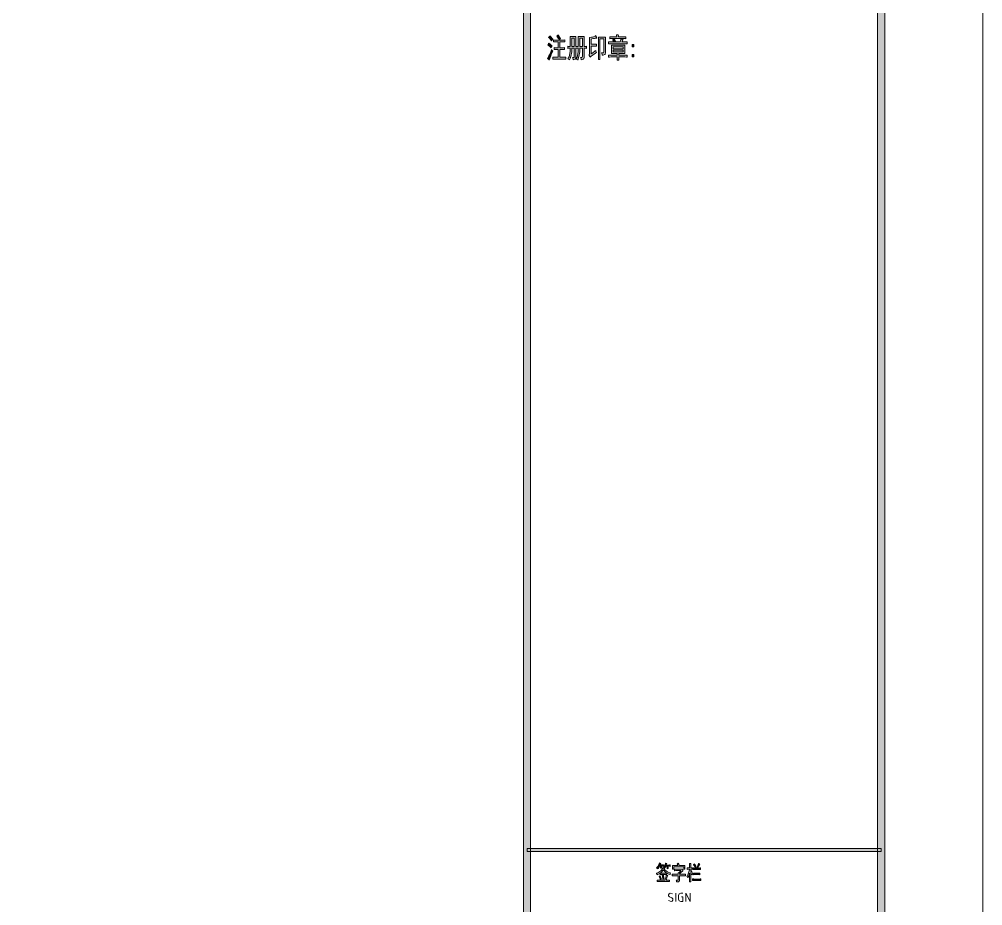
# Model space of a CAD drawing. Header units: millimetres. Extents: x 0 to 586, y 0 to 414.
# Drawn here: x 492.1 to 585.6, y 118.9 to 205 of the extents above; entities that cross this region are included whole.
import ezdxf

# ---------------------------------------------------------------- set-up
doc = ezdxf.new("R2010")
doc.units = ezdxf.units.MM

msp = doc.modelspace()

# ---------------------------------------------------------------- hatches: boundary and pattern name
h = msp.add_hatch(color=0)
h.dxf.hatch_style = 2
h.paths.add_polyline_path([(541.736139, 9.860139), (541.048222, 9.860139), (541.048222, 404.223361), (541.736139, 404.223361)])
h = msp.add_hatch(color=0)
h.dxf.hatch_style = 2
h.paths.add_polyline_path([(576.117861, 9.514417), (575.429944, 10.205861), (575.429944, 403.877639), (576.117861, 404.569083)])
h = msp.add_hatch(color=0)
h.dxf.hatch_style = 2
h.paths.add_polyline_path([(543.59175, 203.341111), (543.683472, 203.249389), (543.828111, 203.083583), (543.8775, 203.013028), (543.842222, 202.97775), (543.789306, 202.900139), (543.768139, 202.857806), (543.704639, 202.960111), (543.56, 203.125917), (543.482389, 203.185889), (543.510611, 203.224694), (543.563528, 203.302306)])
h = msp.add_hatch(color=0)
h.dxf.hatch_style = 2
h.paths.add_polyline_path([(544.272611, 203.312889), (544.297306, 203.337583), (544.35375, 203.397556), (544.378444, 203.436361), (544.431361, 203.379917), (544.554833, 203.214111), (544.628917, 203.10475), (544.597167, 203.073), (544.533667, 203.005972), (544.505444, 202.970694), (544.438417, 203.080056), (544.322, 203.249389)])
h = msp.add_hatch(color=0)
h.paths.add_polyline_path([(546.135278, 203.302306), (546.13175, 203.224694), (546.128222, 203.037722), (546.128222, 202.928361), (546.128222, 202.321583), (546.368111, 202.321583), (546.368111, 202.938944), (546.368111, 203.037722), (546.364583, 203.217639), (546.361056, 203.302306), (546.932556, 203.302306), (546.929028, 203.228222), (546.9255, 203.044778), (546.9255, 202.928361), (546.9255, 202.321583), (546.978417, 202.321583), (547.094833, 202.325111), (547.158333, 202.332167), (547.158333, 202.134611), (547.091306, 202.141667), (546.974889, 202.145194), (546.9255, 202.145194), (546.9255, 201.340861), (546.9255, 201.249139), (546.897278, 201.132722), (546.869056, 201.108028), (546.837306, 201.086861), (546.727944, 201.041), (546.646806, 201.019833), (546.63975, 201.086861), (546.604472, 201.206806), (546.57625, 201.259722), (546.629167, 201.259722), (546.699722, 201.26325), (546.720889, 201.270306), (546.742056, 201.273833), (546.770278, 201.330278), (546.777333, 201.383194), (546.777333, 202.145194), (546.509222, 202.145194), (546.498639, 201.785361), (546.399861, 201.210333), (546.308139, 200.998667), (546.276389, 201.041), (546.202306, 201.097444), (546.159972, 201.115083), (546.251694, 201.277361), (546.354, 201.795944), (546.361056, 202.145194), (546.128222, 202.145194), (546.128222, 201.277361), (546.128222, 201.19975), (546.092944, 201.108028), (546.054139, 201.093917), (546.018861, 201.076278), (545.930667, 201.048056), (545.881278, 201.030417), (545.870694, 201.083333), (545.835417, 201.196222), (545.810722, 201.259722), (545.856583, 201.259722), (545.920083, 201.259722), (545.937722, 201.26325), (545.955361, 201.266778), (545.976528, 201.309111), (545.980056, 201.351444), (545.980056, 202.145194), (545.733111, 202.145194), (545.726056, 201.795944), (545.616694, 201.227972), (545.517917, 201.00925), (545.482639, 201.048056), (545.405028, 201.097444), (545.362694, 201.115083), (545.468528, 201.305583), (545.574361, 201.820639), (545.577889, 202.145194), (545.5285, 202.145194), (545.408556, 202.141667), (545.338, 202.134611), (545.338, 202.332167), (545.405028, 202.325111), (545.5285, 202.321583), (545.588472, 202.321583), (545.588472, 202.917778), (545.588472, 203.034194), (545.584944, 203.224694), (545.577889, 203.302306)])
h.paths.add_polyline_path([(546.777333, 202.321583), (546.777333, 203.115333), (546.516278, 203.115333), (546.516278, 202.321583)])
h.paths.add_polyline_path([(545.980056, 202.321583), (545.980056, 203.115333), (545.733111, 203.115333), (545.733111, 202.321583)])
h = msp.add_hatch(color=0)
h.dxf.hatch_style = 2
h.paths.add_polyline_path([(548.124944, 201.721861), (548.047333, 201.676), (547.895639, 201.577222), (547.818028, 201.520778), (547.743944, 201.467861), (547.588722, 201.351444), (547.507583, 201.287944), (547.479361, 201.344389), (547.426444, 201.450222), (547.398222, 201.496083), (547.415861, 201.510194), (547.444083, 201.584278), (547.451139, 201.640722), (547.451139, 202.72375), (547.451139, 202.871917), (547.447611, 203.101222), (547.444083, 203.178833), (547.486417, 203.178833), (547.634583, 203.207056), (547.740417, 203.235278), (547.849778, 203.2635), (548.005, 203.330528), (548.054389, 203.372861), (548.082611, 203.316417), (548.146111, 203.207056), (548.177861, 203.157667), (548.128472, 203.140028), (548.005, 203.111806), (547.927389, 203.094167), (547.853306, 203.080056), (547.691028, 203.048306), (547.606361, 203.034194), (547.606361, 202.526194), (547.793333, 202.526194), (547.867417, 202.526194), (548.029694, 202.53325), (548.117889, 202.536778), (548.117889, 202.353333), (548.03675, 202.356861), (547.874472, 202.360389), (547.793333, 202.360389), (547.606361, 202.360389), (547.606361, 201.598389), (547.775694, 201.711278), (548.008528, 201.884139), (548.072028, 201.940583), (548.079083, 201.884139), (548.107306, 201.774778)])
h = msp.add_hatch(color=0)
h.dxf.hatch_style = 2
h.paths.add_polyline_path([(549.006889, 203.217639), (549.003361, 203.111806), (548.999833, 202.893083), (548.999833, 202.783722), (548.999833, 201.785361), (548.999833, 201.690111), (548.975139, 201.577222), (548.950444, 201.552528), (548.92575, 201.527833), (548.795222, 201.4855), (548.689389, 201.464333), (548.685861, 201.527833), (548.650583, 201.640722), (548.618833, 201.690111), (548.67175, 201.690111), (548.752889, 201.697167), (548.781111, 201.700694), (548.812861, 201.70775), (548.848139, 201.753611), (548.851667, 201.795944), (548.851667, 203.044778), (548.467139, 203.044778), (548.467139, 201.041), (548.318972, 201.041), (548.3225, 201.171528), (548.326028, 201.439639), (548.326028, 201.577222), (548.326028, 202.7555), (548.326028, 202.868389), (548.3225, 203.101222), (548.318972, 203.217639)])
h = msp.add_hatch(color=0)
h.dxf.hatch_style = 2
h.paths.add_polyline_path([(550.809583, 202.7555), (550.887194, 202.7555), (551.038889, 202.759028), (551.112972, 202.766083), (551.112972, 202.579111), (551.038889, 202.582639), (550.887194, 202.589694), (550.809583, 202.589694), (549.596028, 202.589694), (549.521944, 202.589694), (549.373778, 202.582639), (549.299694, 202.579111), (549.299694, 202.766083), (549.377306, 202.759028), (549.525472, 202.7555), (549.596028, 202.7555), (550.432111, 202.7555), (550.460333, 202.85075), (550.495611, 202.995389), (550.499139, 203.044778), (550.541472, 203.034194), (550.647306, 203.005972), (550.710806, 202.991861), (550.693167, 202.967167), (550.661417, 202.907194), (550.647306, 202.871917), (550.633194, 202.840167), (550.6085, 202.780194), (550.601444, 202.7555)])
h = msp.add_hatch(color=0)
h.dxf.hatch_style = 2
h.paths.add_polyline_path([(550.238083, 203.454), (550.255722, 203.397556), (550.283944, 203.29525), (550.291, 203.249389), (550.749611, 203.249389), (550.802528, 203.249389), (550.915417, 203.252917), (550.971861, 203.259972), (550.971861, 203.073), (550.915417, 203.080056), (550.806056, 203.083583), (550.756667, 203.083583), (549.694806, 203.083583), (549.627778, 203.083583), (549.493722, 203.080056), (549.43375, 203.073), (549.43375, 203.259972), (549.511361, 203.252917), (549.638361, 203.249389), (549.68775, 203.249389), (550.107556, 203.249389), (550.107556, 203.274083), (550.086389, 203.362278), (550.06875, 203.425778), (550.1005, 203.436361), (550.188694, 203.450472)])
h = msp.add_hatch(color=0)
h.dxf.hatch_style = 2
h.paths.add_polyline_path([(549.712444, 202.981278), (549.747722, 202.995389), (549.828861, 203.027139), (549.874722, 203.044778), (549.895889, 202.991861), (549.948806, 202.889556), (549.9735, 202.836639), (549.927639, 202.822528), (549.8465, 202.790778), (549.811222, 202.773139), (549.786528, 202.833111), (549.733611, 202.935417)])
h = msp.add_hatch(color=0)
h.dxf.hatch_style = 2
h.paths.add_polyline_path([(543.4965, 202.649667), (543.588222, 202.572056), (543.746972, 202.434472), (543.814, 202.370972), (543.792833, 202.335694), (543.743444, 202.243972), (543.715222, 202.187528), (543.641139, 202.275722), (543.485917, 202.423889), (543.404778, 202.487389), (543.429472, 202.515611), (543.475333, 202.600278)])
h = msp.add_hatch(color=0)
h.dxf.hatch_style = 2
h.paths.add_polyline_path([(544.720639, 202.938944), (544.794722, 202.938944), (544.964056, 202.946), (545.059306, 202.949528), (545.059306, 202.7555), (544.957, 202.759028), (544.791194, 202.766083), (544.727694, 202.766083), (544.572472, 202.766083), (544.572472, 202.198111), (544.720639, 202.198111), (544.787667, 202.198111), (544.939361, 202.201639), (545.031083, 202.208694), (545.031083, 202.011139), (544.946417, 202.018194), (544.791194, 202.021722), (544.720639, 202.021722), (544.572472, 202.021722), (544.572472, 201.270306), (544.7665, 201.270306), (544.858222, 201.270306), (545.05225, 201.273833), (545.154556, 201.277361), (545.154556, 201.083333), (545.05225, 201.086861), (544.865278, 201.093917), (544.773556, 201.093917), (544.209111, 201.093917), (544.110333, 201.093917), (543.944528, 201.086861), (543.8775, 201.083333), (543.8775, 201.277361), (543.937472, 201.273833), (544.110333, 201.270306), (544.216167, 201.270306), (544.41725, 201.270306), (544.41725, 202.021722), (544.293778, 202.021722), (544.223222, 202.021722), (544.082111, 202.018194), (544.015083, 202.011139), (544.015083, 202.208694), (544.082111, 202.201639), (544.22675, 202.198111), (544.304361, 202.198111), (544.41725, 202.198111), (544.41725, 202.766083), (544.272611, 202.766083), (544.195, 202.766083), (544.039778, 202.759028), (543.962167, 202.7555), (543.962167, 202.949528), (544.039778, 202.946), (544.198528, 202.938944), (544.279667, 202.938944)])
h = msp.add_hatch(color=0)
h.paths.add_polyline_path([(550.887194, 202.434472), (550.883667, 202.325111), (550.880139, 202.1205), (550.880139, 202.021722), (550.880139, 201.93), (550.883667, 201.732444), (550.887194, 201.630139), (550.308639, 201.630139), (550.308639, 201.464333), (550.802528, 201.464333), (550.876611, 201.464333), (551.035361, 201.471389), (551.120028, 201.474917), (551.120028, 201.287944), (551.038889, 201.295), (550.880139, 201.298528), (550.802528, 201.298528), (550.308639, 201.298528), (550.308639, 201.220917), (550.312167, 201.065694), (550.315694, 200.991611), (550.128722, 200.991611), (550.13225, 201.065694), (550.135778, 201.220917), (550.135778, 201.298528), (549.610139, 201.298528), (549.550167, 201.298528), (549.394944, 201.295), (549.299694, 201.287944), (549.299694, 201.474917), (549.391417, 201.471389), (549.539583, 201.464333), (549.603083, 201.464333), (550.135778, 201.464333), (550.135778, 201.630139), (549.578389, 201.630139), (549.581917, 201.732444), (549.588972, 201.933528), (549.588972, 202.032306), (549.588972, 202.131083), (549.581917, 202.332167), (549.578389, 202.434472)])
h.paths.add_polyline_path([(550.717861, 202.102861), (550.717861, 202.268667), (549.75125, 202.268667), (549.75125, 202.102861)])
h.paths.add_polyline_path([(550.717861, 201.795944), (550.717861, 201.951167), (549.75125, 201.951167), (549.75125, 201.795944)])
h = msp.add_hatch(color=0)
h.dxf.hatch_style = 2
h.paths.add_polyline_path([(551.762083, 202.268667), (551.582167, 202.268667), (551.582167, 202.497972), (551.762083, 202.497972)])
h = msp.add_hatch(color=0)
h.dxf.hatch_style = 2
h.paths.add_polyline_path([(543.8775, 201.855917), (543.835167, 201.764194), (543.739917, 201.527833), (543.687, 201.386722), (543.634083, 201.245611), (543.563528, 201.048056), (543.545889, 200.991611), (543.507083, 201.041), (543.418889, 201.129194), (543.373028, 201.164472), (543.415361, 201.217389), (543.514139, 201.393778), (543.567056, 201.520778), (543.6235, 201.647778), (543.71875, 201.891194), (543.761083, 202.011139), (543.789306, 201.965278), (543.84575, 201.887667)])
h = msp.add_hatch(color=0)
h.dxf.hatch_style = 2
h.paths.add_polyline_path([(551.762083, 201.319694), (551.582167, 201.319694), (551.582167, 201.545472), (551.762083, 201.545472)])
h = msp.add_hatch(color=0)
h.dxf.hatch_style = 2
h.paths.add_polyline_path([(575.772139, 124.42825), (575.772139, 124.131917), (541.390417, 124.131917), (541.390417, 124.42825)])
h = msp.add_hatch(color=0)
h.paths.add_polyline_path([(555.265167, 121.902361), (555.152278, 121.944694), (555.000583, 122.01525), (554.95825, 122.043472), (554.95825, 121.902361), (554.905333, 121.905889), (554.803028, 121.909417), (554.757167, 121.909417), (554.527861, 121.909417), (554.478472, 121.909417), (554.369111, 121.905889), (554.312667, 121.902361), (554.312667, 122.032889), (554.235056, 121.979972), (554.090417, 121.898833), (554.023389, 121.870611), (554.012806, 121.92), (553.970472, 121.994083), (553.94225, 122.025833), (554.076306, 122.064639), (554.287972, 122.184583), (554.369111, 122.262194), (554.45025, 122.343333), (554.549028, 122.484444), (554.570194, 122.544417), (554.598417, 122.530306), (554.668972, 122.502083), (554.707778, 122.4915), (554.686611, 122.452694), (554.757167, 122.3645), (554.922972, 122.226917), (555.014694, 122.177528), (555.106417, 122.128139), (555.261639, 122.082278), (555.325139, 122.082278), (555.296917, 122.043472), (555.268694, 121.95175)])
h.paths.add_polyline_path([(554.337361, 122.050528), (554.383222, 122.047), (554.478472, 122.043472), (554.527861, 122.043472), (554.757167, 122.043472), (554.803028, 122.043472), (554.901806, 122.047), (554.947667, 122.050528), (554.866528, 122.096389), (554.700722, 122.255139), (554.616056, 122.368028), (554.57725, 122.290417), (554.436139, 122.131667)])
h = msp.add_hatch(color=0)
h.dxf.hatch_style = 2
h.paths.add_polyline_path([(554.64075, 122.71375), (554.580778, 122.720806), (554.478472, 122.724333), (554.429083, 122.724333), (554.443194, 122.682), (554.467889, 122.593806), (554.482, 122.551472), (554.446722, 122.540889), (554.390278, 122.512667), (554.365583, 122.498556), (554.362056, 122.544417), (554.340889, 122.657306), (554.326778, 122.724333), (554.263278, 122.724333), (554.213889, 122.639667), (554.118639, 122.498556), (554.06925, 122.445639), (554.048083, 122.480917), (553.991639, 122.533833), (553.959889, 122.551472), (554.026917, 122.607917), (554.125694, 122.731389), (554.160972, 122.801944), (554.192722, 122.868972), (554.238583, 122.985389), (554.249167, 123.03125), (554.280917, 123.017139), (554.347944, 122.985389), (554.383222, 122.971278), (554.362056, 122.946583), (554.330306, 122.890139), (554.319722, 122.854861), (554.499639, 122.854861), (554.534917, 122.854861), (554.605472, 122.858389), (554.64075, 122.861917)])
h = msp.add_hatch(color=0)
h.dxf.hatch_style = 2
h.paths.add_polyline_path([(555.117, 122.530306), (555.08525, 122.512667), (555.032333, 122.484444), (555.004111, 122.466806), (555.000583, 122.526778), (554.975889, 122.646722), (554.95825, 122.706694), (554.848889, 122.706694), (554.817139, 122.653778), (554.757167, 122.558528), (554.732472, 122.512667), (554.707778, 122.540889), (554.651333, 122.579694), (554.623111, 122.590278), (554.661917, 122.639667), (554.728944, 122.738444), (554.753639, 122.791361), (554.778333, 122.847806), (554.820667, 122.964222), (554.838306, 123.024194), (554.863, 123.006556), (554.922972, 122.974806), (554.95825, 122.964222), (554.940611, 122.936), (554.912389, 122.868972), (554.901806, 122.830167), (555.117, 122.830167), (555.145222, 122.830167), (555.226361, 122.833694), (555.279278, 122.84075), (555.279278, 122.699639), (555.198139, 122.703167), (555.088778, 122.706694), (555.057028, 122.706694), (555.067611, 122.671417), (555.099361, 122.583222)])
h = msp.add_hatch(color=0)
h.dxf.hatch_style = 2
h.paths.add_polyline_path([(556.062444, 123.017139), (556.115361, 122.921889), (556.182389, 122.798417), (556.192972, 122.770194), (556.722139, 122.770194), (556.718611, 122.710222), (556.718611, 122.622028), (556.718611, 122.590278), (556.718611, 122.565583), (556.718611, 122.487972), (556.722139, 122.438583), (556.605722, 122.438583), (556.605722, 122.646722), (555.639111, 122.646722), (555.639111, 122.428), (555.522694, 122.428), (555.522694, 122.484444), (555.526222, 122.569111), (555.526222, 122.600861), (555.526222, 122.629083), (555.522694, 122.71375), (555.522694, 122.770194), (556.062444, 122.770194), (556.041278, 122.812528), (555.991889, 122.890139), (555.963667, 122.925417), (555.984833, 122.943056), (556.034222, 122.988917)])
h = msp.add_hatch(color=0)
h.dxf.hatch_style = 2
h.paths.add_polyline_path([(556.947917, 122.551472), (556.986722, 122.551472), (557.060806, 122.547944), (557.099611, 122.544417), (557.170167, 122.544417), (557.170167, 122.731389), (557.170167, 122.787833), (557.166639, 122.914833), (557.163111, 122.985389), (557.290111, 122.985389), (557.286583, 122.925417), (557.279528, 122.798417), (557.279528, 122.731389), (557.279528, 122.544417), (557.350083, 122.544417), (557.37125, 122.544417), (557.424167, 122.547944), (557.452389, 122.551472), (557.452389, 122.406833), (557.441806, 122.410361), (557.385361, 122.417417), (557.3395, 122.420944), (557.279528, 122.420944), (557.279528, 122.188111), (557.3395, 122.251611), (557.378306, 122.174), (557.452389, 122.029361), (557.487667, 121.965861), (557.4665, 121.941167), (557.420639, 121.895306), (557.403, 121.870611), (557.367722, 121.948222), (557.304222, 122.068167), (557.279528, 122.1105), (557.279528, 121.517833), (557.279528, 121.433167), (557.286583, 121.267361), (557.290111, 121.182694), (557.163111, 121.182694), (557.166639, 121.270889), (557.170167, 121.440222), (557.170167, 121.517833), (557.170167, 122.032889), (557.138417, 121.934111), (557.050222, 121.7295), (556.993778, 121.623667), (556.972611, 121.655417), (556.92675, 121.704806), (556.902056, 121.725972), (556.947917, 121.793), (557.029056, 121.965861), (557.064333, 122.068167), (557.103139, 122.170472), (557.152528, 122.346861), (557.163111, 122.420944), (557.089028, 122.420944), (556.947917, 122.406833)])
h = msp.add_hatch(color=0)
h.dxf.hatch_style = 2
h.paths.add_polyline_path([(558.161472, 122.900722), (558.140306, 122.8725), (558.094444, 122.798417), (558.073278, 122.749028), (558.048583, 122.703167), (558.00625, 122.590278), (557.981556, 122.530306), (558.023889, 122.530306), (558.073278, 122.533833), (558.172056, 122.540889), (558.221444, 122.544417), (558.221444, 122.389194), (558.172056, 122.392722), (558.073278, 122.399778), (558.016833, 122.399778), (557.702861, 122.399778), (557.646417, 122.399778), (557.547639, 122.392722), (557.505306, 122.389194), (557.505306, 122.544417), (557.547639, 122.540889), (557.646417, 122.533833), (557.702861, 122.530306), (557.872194, 122.530306), (557.893361, 122.579694), (557.928639, 122.682), (557.946278, 122.731389), (557.963917, 122.780778), (558.002722, 122.911306), (558.023889, 122.992444), (558.052111, 122.971278), (558.122667, 122.925417)])
h = msp.add_hatch(color=0)
h.dxf.hatch_style = 2
h.paths.add_polyline_path([(557.628778, 122.946583), (557.674639, 122.879556), (557.766361, 122.727861), (557.812222, 122.646722), (557.791056, 122.625556), (557.745194, 122.583222), (557.7205, 122.562056), (557.685222, 122.632611), (557.600556, 122.780778), (557.547639, 122.854861), (557.565278, 122.868972), (557.604083, 122.918361)])
h = msp.add_hatch(color=0)
h.dxf.hatch_style = 2
h.paths.add_polyline_path([(554.238583, 121.228556), (554.189194, 121.228556), (554.086889, 121.225028), (554.030444, 121.2215), (554.030444, 121.369667), (554.086889, 121.366139), (554.189194, 121.362611), (554.231528, 121.362611), (554.771278, 121.362611), (554.788917, 121.408472), (554.827722, 121.524889), (554.848889, 121.591917), (554.870056, 121.662472), (554.901806, 121.789472), (554.912389, 121.849444), (554.944139, 121.828278), (555.014694, 121.800056), (555.049972, 121.785944), (555.032333, 121.764778), (554.993528, 121.683639), (554.975889, 121.627194), (554.95825, 121.57075), (554.919444, 121.440222), (554.89475, 121.362611), (554.972361, 121.362611), (555.131111, 121.366139), (555.21225, 121.369667), (555.21225, 121.2215), (555.131111, 121.225028), (555.011167, 121.228556), (554.968833, 121.228556)])
h = msp.add_hatch(color=0)
h.dxf.hatch_style = 2
h.paths.add_polyline_path([(554.309139, 121.785944), (554.347944, 121.694222), (554.397333, 121.539), (554.411444, 121.479028), (554.390278, 121.468444), (554.344417, 121.44375), (554.319722, 121.422583), (554.309139, 121.486083), (554.256222, 121.637778), (554.217417, 121.725972), (554.231528, 121.736556), (554.277389, 121.768306)])
h = msp.add_hatch(color=0)
h.dxf.hatch_style = 2
h.paths.add_polyline_path([(554.587833, 121.454333), (554.57725, 121.524889), (554.541972, 121.69775), (554.517278, 121.803583), (554.541972, 121.807111), (554.591361, 121.821222), (554.623111, 121.831806), (554.633694, 121.785944), (554.668972, 121.613083), (554.690139, 121.486083), (554.661917, 121.482556), (554.609, 121.464917)])
h = msp.add_hatch(color=0)
h.dxf.hatch_style = 2
h.paths.add_polyline_path([(556.524583, 122.413889), (556.524583, 122.272778), (556.503417, 122.258667), (556.436389, 122.209278), (556.390528, 122.174), (556.348194, 122.138722), (556.249417, 122.050528), (556.192972, 121.994083), (556.192972, 121.927056), (556.588083, 121.927056), (556.619833, 121.927056), (556.711556, 121.930583), (556.775056, 121.934111), (556.775056, 121.778889), (556.711556, 121.785944), (556.619833, 121.793), (556.588083, 121.793), (556.192972, 121.793), (556.192972, 121.401417), (556.192972, 121.323806), (556.154167, 121.232083), (556.118889, 121.2215), (556.083611, 121.210917), (555.981306, 121.18975), (555.917806, 121.182694), (555.914278, 121.2215), (555.893111, 121.313222), (555.875472, 121.369667), (555.9425, 121.362611), (556.027167, 121.359083), (556.044806, 121.366139), (556.062444, 121.369667), (556.076556, 121.422583), (556.073028, 121.468444), (556.073028, 121.793), (555.667333, 121.793), (555.621472, 121.793), (555.52975, 121.789472), (555.487417, 121.785944), (555.487417, 121.934111), (555.52975, 121.930583), (555.617944, 121.927056), (555.660278, 121.927056), (556.073028, 121.927056), (556.073028, 121.962333), (556.065972, 122.025833), (556.062444, 122.057583), (556.087139, 122.071694), (556.143583, 122.114028), (556.178861, 122.14225), (556.210611, 122.170472), (556.288222, 122.241028), (556.334083, 122.283361), (555.882528, 122.283361), (555.829611, 122.283361), (555.741417, 122.279833), (555.706139, 122.272778), (555.706139, 122.420944), (555.741417, 122.417417), (555.826083, 122.413889), (555.875472, 122.413889)])
h = msp.add_hatch(color=0)
h.dxf.hatch_style = 2
h.paths.add_polyline_path([(557.992139, 122.032889), (558.034472, 122.032889), (558.115611, 122.039944), (558.154417, 122.043472), (558.154417, 121.88825), (558.115611, 121.895306), (558.034472, 121.902361), (557.992139, 121.902361), (557.7205, 121.902361), (557.678167, 121.902361), (557.5935, 121.895306), (557.551167, 121.88825), (557.551167, 122.043472), (557.5935, 122.043472), (557.678167, 122.039944), (557.7205, 122.032889)])
h = msp.add_hatch(color=0)
h.dxf.hatch_style = 2
h.paths.add_polyline_path([(558.045056, 121.468444), (558.094444, 121.468444), (558.210861, 121.471972), (558.277889, 121.479028), (558.277889, 121.323806), (558.210861, 121.327333), (558.094444, 121.334389), (558.045056, 121.337917), (557.5935, 121.337917), (557.441806, 121.323806), (557.441806, 121.479028), (557.480611, 121.479028), (557.554694, 121.471972), (557.5935, 121.468444)])

# ---------------------------------------------------------------- linework, layer by layer
at = {"color": 0, "lineweight": 0}
for points in [[(0, 0), (585.632278, 0), (585.632278, 414.0835), (0, 414.0835)], [(541.736139, 9.860139), (541.048222, 9.860139), (541.048222, 404.223361), (541.736139, 404.223361)], [(576.117861, 9.514417), (575.429944, 10.205861), (575.429944, 403.877639), (576.117861, 404.569083)], [(543.59175, 203.341111), (543.683472, 203.249389), (543.828111, 203.083583), (543.8775, 203.013028), (543.842222, 202.97775), (543.789306, 202.900139), (543.768139, 202.857806), (543.704639, 202.960111), (543.56, 203.125917), (543.482389, 203.185889), (543.510611, 203.224694), (543.563528, 203.302306)], [(544.272611, 203.312889), (544.297306, 203.337583), (544.35375, 203.397556), (544.378444, 203.436361), (544.431361, 203.379917), (544.554833, 203.214111), (544.628917, 203.10475), (544.597167, 203.073), (544.533667, 203.005972), (544.505444, 202.970694), (544.438417, 203.080056), (544.322, 203.249389)], [(546.135278, 203.302306), (546.13175, 203.224694), (546.128222, 203.037722), (546.128222, 202.928361), (546.128222, 202.321583), (546.368111, 202.321583), (546.368111, 202.938944), (546.368111, 203.037722), (546.364583, 203.217639), (546.361056, 203.302306), (546.932556, 203.302306), (546.929028, 203.228222), (546.9255, 203.044778), (546.9255, 202.928361), (546.9255, 202.321583), (546.978417, 202.321583), (547.094833, 202.325111), (547.158333, 202.332167), (547.158333, 202.134611), (547.091306, 202.141667), (546.974889, 202.145194), (546.9255, 202.145194), (546.9255, 201.340861), (546.9255, 201.249139), (546.897278, 201.132722), (546.869056, 201.108028), (546.837306, 201.086861), (546.727944, 201.041), (546.646806, 201.019833), (546.63975, 201.086861), (546.604472, 201.206806), (546.57625, 201.259722), (546.629167, 201.259722), (546.699722, 201.26325), (546.720889, 201.270306), (546.742056, 201.273833), (546.770278, 201.330278), (546.777333, 201.383194), (546.777333, 202.145194), (546.509222, 202.145194), (546.498639, 201.785361), (546.399861, 201.210333), (546.308139, 200.998667), (546.276389, 201.041), (546.202306, 201.097444), (546.159972, 201.115083), (546.251694, 201.277361), (546.354, 201.795944), (546.361056, 202.145194), (546.128222, 202.145194), (546.128222, 201.277361), (546.128222, 201.19975), (546.092944, 201.108028), (546.054139, 201.093917), (546.018861, 201.076278), (545.930667, 201.048056), (545.881278, 201.030417), (545.870694, 201.083333), (545.835417, 201.196222), (545.810722, 201.259722), (545.856583, 201.259722), (545.920083, 201.259722), (545.937722, 201.26325), (545.955361, 201.266778), (545.976528, 201.309111), (545.980056, 201.351444), (545.980056, 202.145194), (545.733111, 202.145194), (545.726056, 201.795944), (545.616694, 201.227972), (545.517917, 201.00925), (545.482639, 201.048056), (545.405028, 201.097444), (545.362694, 201.115083), (545.468528, 201.305583), (545.574361, 201.820639), (545.577889, 202.145194), (545.5285, 202.145194), (545.408556, 202.141667), (545.338, 202.134611), (545.338, 202.332167), (545.405028, 202.325111), (545.5285, 202.321583), (545.588472, 202.321583), (545.588472, 202.917778), (545.588472, 203.034194), (545.584944, 203.224694), (545.577889, 203.302306)], [(545.980056, 202.321583), (545.980056, 203.115333), (545.733111, 203.115333), (545.733111, 202.321583)], [(546.777333, 202.321583), (546.777333, 203.115333), (546.516278, 203.115333), (546.516278, 202.321583)], [(548.124944, 201.721861), (548.047333, 201.676), (547.895639, 201.577222), (547.818028, 201.520778), (547.743944, 201.467861), (547.588722, 201.351444), (547.507583, 201.287944), (547.479361, 201.344389), (547.426444, 201.450222), (547.398222, 201.496083), (547.415861, 201.510194), (547.444083, 201.584278), (547.451139, 201.640722), (547.451139, 202.72375), (547.451139, 202.871917), (547.447611, 203.101222), (547.444083, 203.178833), (547.486417, 203.178833), (547.634583, 203.207056), (547.740417, 203.235278), (547.849778, 203.2635), (548.005, 203.330528), (548.054389, 203.372861), (548.082611, 203.316417), (548.146111, 203.207056), (548.177861, 203.157667), (548.128472, 203.140028), (548.005, 203.111806), (547.927389, 203.094167), (547.853306, 203.080056), (547.691028, 203.048306), (547.606361, 203.034194), (547.606361, 202.526194), (547.793333, 202.526194), (547.867417, 202.526194), (548.029694, 202.53325), (548.117889, 202.536778), (548.117889, 202.353333), (548.03675, 202.356861), (547.874472, 202.360389), (547.793333, 202.360389), (547.606361, 202.360389), (547.606361, 201.598389), (547.775694, 201.711278), (548.008528, 201.884139), (548.072028, 201.940583), (548.079083, 201.884139), (548.107306, 201.774778)], [(549.006889, 203.217639), (549.003361, 203.111806), (548.999833, 202.893083), (548.999833, 202.783722), (548.999833, 201.785361), (548.999833, 201.690111), (548.975139, 201.577222), (548.950444, 201.552528), (548.92575, 201.527833), (548.795222, 201.4855), (548.689389, 201.464333), (548.685861, 201.527833), (548.650583, 201.640722), (548.618833, 201.690111), (548.67175, 201.690111), (548.752889, 201.697167), (548.781111, 201.700694), (548.812861, 201.70775), (548.848139, 201.753611), (548.851667, 201.795944), (548.851667, 203.044778), (548.467139, 203.044778), (548.467139, 201.041), (548.318972, 201.041), (548.3225, 201.171528), (548.326028, 201.439639), (548.326028, 201.577222), (548.326028, 202.7555), (548.326028, 202.868389), (548.3225, 203.101222), (548.318972, 203.217639)], [(550.809583, 202.7555), (550.887194, 202.7555), (551.038889, 202.759028), (551.112972, 202.766083), (551.112972, 202.579111), (551.038889, 202.582639), (550.887194, 202.589694), (550.809583, 202.589694), (549.596028, 202.589694), (549.521944, 202.589694), (549.373778, 202.582639), (549.299694, 202.579111), (549.299694, 202.766083), (549.377306, 202.759028), (549.525472, 202.7555), (549.596028, 202.7555), (550.432111, 202.7555), (550.460333, 202.85075), (550.495611, 202.995389), (550.499139, 203.044778), (550.541472, 203.034194), (550.647306, 203.005972), (550.710806, 202.991861), (550.693167, 202.967167), (550.661417, 202.907194), (550.647306, 202.871917), (550.633194, 202.840167), (550.6085, 202.780194), (550.601444, 202.7555)], [(550.238083, 203.454), (550.255722, 203.397556), (550.283944, 203.29525), (550.291, 203.249389), (550.749611, 203.249389), (550.802528, 203.249389), (550.915417, 203.252917), (550.971861, 203.259972), (550.971861, 203.073), (550.915417, 203.080056), (550.806056, 203.083583), (550.756667, 203.083583), (549.694806, 203.083583), (549.627778, 203.083583), (549.493722, 203.080056), (549.43375, 203.073), (549.43375, 203.259972), (549.511361, 203.252917), (549.638361, 203.249389), (549.68775, 203.249389), (550.107556, 203.249389), (550.107556, 203.274083), (550.086389, 203.362278), (550.06875, 203.425778), (550.1005, 203.436361), (550.188694, 203.450472)], [(549.712444, 202.981278), (549.747722, 202.995389), (549.828861, 203.027139), (549.874722, 203.044778), (549.895889, 202.991861), (549.948806, 202.889556), (549.9735, 202.836639), (549.927639, 202.822528), (549.8465, 202.790778), (549.811222, 202.773139), (549.786528, 202.833111), (549.733611, 202.935417)], [(543.4965, 202.649667), (543.588222, 202.572056), (543.746972, 202.434472), (543.814, 202.370972), (543.792833, 202.335694), (543.743444, 202.243972), (543.715222, 202.187528), (543.641139, 202.275722), (543.485917, 202.423889), (543.404778, 202.487389), (543.429472, 202.515611), (543.475333, 202.600278)], [(544.720639, 202.938944), (544.794722, 202.938944), (544.964056, 202.946), (545.059306, 202.949528), (545.059306, 202.7555), (544.957, 202.759028), (544.791194, 202.766083), (544.727694, 202.766083), (544.572472, 202.766083), (544.572472, 202.198111), (544.720639, 202.198111), (544.787667, 202.198111), (544.939361, 202.201639), (545.031083, 202.208694), (545.031083, 202.011139), (544.946417, 202.018194), (544.791194, 202.021722), (544.720639, 202.021722), (544.572472, 202.021722), (544.572472, 201.270306), (544.7665, 201.270306), (544.858222, 201.270306), (545.05225, 201.273833), (545.154556, 201.277361), (545.154556, 201.083333), (545.05225, 201.086861), (544.865278, 201.093917), (544.773556, 201.093917), (544.209111, 201.093917), (544.110333, 201.093917), (543.944528, 201.086861), (543.8775, 201.083333), (543.8775, 201.277361), (543.937472, 201.273833), (544.110333, 201.270306), (544.216167, 201.270306), (544.41725, 201.270306), (544.41725, 202.021722), (544.293778, 202.021722), (544.223222, 202.021722), (544.082111, 202.018194), (544.015083, 202.011139), (544.015083, 202.208694), (544.082111, 202.201639), (544.22675, 202.198111), (544.304361, 202.198111), (544.41725, 202.198111), (544.41725, 202.766083), (544.272611, 202.766083), (544.195, 202.766083), (544.039778, 202.759028), (543.962167, 202.7555), (543.962167, 202.949528), (544.039778, 202.946), (544.198528, 202.938944), (544.279667, 202.938944)], [(550.887194, 202.434472), (550.883667, 202.325111), (550.880139, 202.1205), (550.880139, 202.021722), (550.880139, 201.93), (550.883667, 201.732444), (550.887194, 201.630139), (550.308639, 201.630139), (550.308639, 201.464333), (550.802528, 201.464333), (550.876611, 201.464333), (551.035361, 201.471389), (551.120028, 201.474917), (551.120028, 201.287944), (551.038889, 201.295), (550.880139, 201.298528), (550.802528, 201.298528), (550.308639, 201.298528), (550.308639, 201.220917), (550.312167, 201.065694), (550.315694, 200.991611), (550.128722, 200.991611), (550.13225, 201.065694), (550.135778, 201.220917), (550.135778, 201.298528), (549.610139, 201.298528), (549.550167, 201.298528), (549.394944, 201.295), (549.299694, 201.287944), (549.299694, 201.474917), (549.391417, 201.471389), (549.539583, 201.464333), (549.603083, 201.464333), (550.135778, 201.464333), (550.135778, 201.630139), (549.578389, 201.630139), (549.581917, 201.732444), (549.588972, 201.933528), (549.588972, 202.032306), (549.588972, 202.131083), (549.581917, 202.332167), (549.578389, 202.434472)], [(550.717861, 202.102861), (550.717861, 202.268667), (549.75125, 202.268667), (549.75125, 202.102861)], [(551.762083, 202.268667), (551.582167, 202.268667), (551.582167, 202.497972), (551.762083, 202.497972)], [(543.8775, 201.855917), (543.835167, 201.764194), (543.739917, 201.527833), (543.687, 201.386722), (543.634083, 201.245611), (543.563528, 201.048056), (543.545889, 200.991611), (543.507083, 201.041), (543.418889, 201.129194), (543.373028, 201.164472), (543.415361, 201.217389), (543.514139, 201.393778), (543.567056, 201.520778), (543.6235, 201.647778), (543.71875, 201.891194), (543.761083, 202.011139), (543.789306, 201.965278), (543.84575, 201.887667)], [(550.717861, 201.795944), (550.717861, 201.951167), (549.75125, 201.951167), (549.75125, 201.795944)], [(551.762083, 201.319694), (551.582167, 201.319694), (551.582167, 201.545472), (551.762083, 201.545472)], [(575.772139, 124.42825), (575.772139, 124.131917), (541.390417, 124.131917), (541.390417, 124.42825)], [(555.265167, 121.902361), (555.152278, 121.944694), (555.000583, 122.01525), (554.95825, 122.043472), (554.95825, 121.902361), (554.905333, 121.905889), (554.803028, 121.909417), (554.757167, 121.909417), (554.527861, 121.909417), (554.478472, 121.909417), (554.369111, 121.905889), (554.312667, 121.902361), (554.312667, 122.032889), (554.235056, 121.979972), (554.090417, 121.898833), (554.023389, 121.870611), (554.012806, 121.92), (553.970472, 121.994083), (553.94225, 122.025833), (554.076306, 122.064639), (554.287972, 122.184583), (554.369111, 122.262194), (554.45025, 122.343333), (554.549028, 122.484444), (554.570194, 122.544417), (554.598417, 122.530306), (554.668972, 122.502083), (554.707778, 122.4915), (554.686611, 122.452694), (554.757167, 122.3645), (554.922972, 122.226917), (555.014694, 122.177528), (555.106417, 122.128139), (555.261639, 122.082278), (555.325139, 122.082278), (555.296917, 122.043472), (555.268694, 121.95175)], [(554.64075, 122.71375), (554.580778, 122.720806), (554.478472, 122.724333), (554.429083, 122.724333), (554.443194, 122.682), (554.467889, 122.593806), (554.482, 122.551472), (554.446722, 122.540889), (554.390278, 122.512667), (554.365583, 122.498556), (554.362056, 122.544417), (554.340889, 122.657306), (554.326778, 122.724333), (554.263278, 122.724333), (554.213889, 122.639667), (554.118639, 122.498556), (554.06925, 122.445639), (554.048083, 122.480917), (553.991639, 122.533833), (553.959889, 122.551472), (554.026917, 122.607917), (554.125694, 122.731389), (554.160972, 122.801944), (554.192722, 122.868972), (554.238583, 122.985389), (554.249167, 123.03125), (554.280917, 123.017139), (554.347944, 122.985389), (554.383222, 122.971278), (554.362056, 122.946583), (554.330306, 122.890139), (554.319722, 122.854861), (554.499639, 122.854861), (554.534917, 122.854861), (554.605472, 122.858389), (554.64075, 122.861917)], [(555.117, 122.530306), (555.08525, 122.512667), (555.032333, 122.484444), (555.004111, 122.466806), (555.000583, 122.526778), (554.975889, 122.646722), (554.95825, 122.706694), (554.848889, 122.706694), (554.817139, 122.653778), (554.757167, 122.558528), (554.732472, 122.512667), (554.707778, 122.540889), (554.651333, 122.579694), (554.623111, 122.590278), (554.661917, 122.639667), (554.728944, 122.738444), (554.753639, 122.791361), (554.778333, 122.847806), (554.820667, 122.964222), (554.838306, 123.024194), (554.863, 123.006556), (554.922972, 122.974806), (554.95825, 122.964222), (554.940611, 122.936), (554.912389, 122.868972), (554.901806, 122.830167), (555.117, 122.830167), (555.145222, 122.830167), (555.226361, 122.833694), (555.279278, 122.84075), (555.279278, 122.699639), (555.198139, 122.703167), (555.088778, 122.706694), (555.057028, 122.706694), (555.067611, 122.671417), (555.099361, 122.583222)], [(556.062444, 123.017139), (556.115361, 122.921889), (556.182389, 122.798417), (556.192972, 122.770194), (556.722139, 122.770194), (556.718611, 122.710222), (556.718611, 122.622028), (556.718611, 122.590278), (556.718611, 122.565583), (556.718611, 122.487972), (556.722139, 122.438583), (556.605722, 122.438583), (556.605722, 122.646722), (555.639111, 122.646722), (555.639111, 122.428), (555.522694, 122.428), (555.522694, 122.484444), (555.526222, 122.569111), (555.526222, 122.600861), (555.526222, 122.629083), (555.522694, 122.71375), (555.522694, 122.770194), (556.062444, 122.770194), (556.041278, 122.812528), (555.991889, 122.890139), (555.963667, 122.925417), (555.984833, 122.943056), (556.034222, 122.988917)], [(556.947917, 122.551472), (556.986722, 122.551472), (557.060806, 122.547944), (557.099611, 122.544417), (557.170167, 122.544417), (557.170167, 122.731389), (557.170167, 122.787833), (557.166639, 122.914833), (557.163111, 122.985389), (557.290111, 122.985389), (557.286583, 122.925417), (557.279528, 122.798417), (557.279528, 122.731389), (557.279528, 122.544417), (557.350083, 122.544417), (557.37125, 122.544417), (557.424167, 122.547944), (557.452389, 122.551472), (557.452389, 122.406833), (557.441806, 122.410361), (557.385361, 122.417417), (557.3395, 122.420944), (557.279528, 122.420944), (557.279528, 122.188111), (557.3395, 122.251611), (557.378306, 122.174), (557.452389, 122.029361), (557.487667, 121.965861), (557.4665, 121.941167), (557.420639, 121.895306), (557.403, 121.870611), (557.367722, 121.948222), (557.304222, 122.068167), (557.279528, 122.1105), (557.279528, 121.517833), (557.279528, 121.433167), (557.286583, 121.267361), (557.290111, 121.182694), (557.163111, 121.182694), (557.166639, 121.270889), (557.170167, 121.440222), (557.170167, 121.517833), (557.170167, 122.032889), (557.138417, 121.934111), (557.050222, 121.7295), (556.993778, 121.623667), (556.972611, 121.655417), (556.92675, 121.704806), (556.902056, 121.725972), (556.947917, 121.793), (557.029056, 121.965861), (557.064333, 122.068167), (557.103139, 122.170472), (557.152528, 122.346861), (557.163111, 122.420944), (557.089028, 122.420944), (556.947917, 122.406833)], [(558.161472, 122.900722), (558.140306, 122.8725), (558.094444, 122.798417), (558.073278, 122.749028), (558.048583, 122.703167), (558.00625, 122.590278), (557.981556, 122.530306), (558.023889, 122.530306), (558.073278, 122.533833), (558.172056, 122.540889), (558.221444, 122.544417), (558.221444, 122.389194), (558.172056, 122.392722), (558.073278, 122.399778), (558.016833, 122.399778), (557.702861, 122.399778), (557.646417, 122.399778), (557.547639, 122.392722), (557.505306, 122.389194), (557.505306, 122.544417), (557.547639, 122.540889), (557.646417, 122.533833), (557.702861, 122.530306), (557.872194, 122.530306), (557.893361, 122.579694), (557.928639, 122.682), (557.946278, 122.731389), (557.963917, 122.780778), (558.002722, 122.911306), (558.023889, 122.992444), (558.052111, 122.971278), (558.122667, 122.925417)], [(557.628778, 122.946583), (557.674639, 122.879556), (557.766361, 122.727861), (557.812222, 122.646722), (557.791056, 122.625556), (557.745194, 122.583222), (557.7205, 122.562056), (557.685222, 122.632611), (557.600556, 122.780778), (557.547639, 122.854861), (557.565278, 122.868972), (557.604083, 122.918361)], [(554.238583, 121.228556), (554.189194, 121.228556), (554.086889, 121.225028), (554.030444, 121.2215), (554.030444, 121.369667), (554.086889, 121.366139), (554.189194, 121.362611), (554.231528, 121.362611), (554.771278, 121.362611), (554.788917, 121.408472), (554.827722, 121.524889), (554.848889, 121.591917), (554.870056, 121.662472), (554.901806, 121.789472), (554.912389, 121.849444), (554.944139, 121.828278), (555.014694, 121.800056), (555.049972, 121.785944), (555.032333, 121.764778), (554.993528, 121.683639), (554.975889, 121.627194), (554.95825, 121.57075), (554.919444, 121.440222), (554.89475, 121.362611), (554.972361, 121.362611), (555.131111, 121.366139), (555.21225, 121.369667), (555.21225, 121.2215), (555.131111, 121.225028), (555.011167, 121.228556), (554.968833, 121.228556)], [(554.309139, 121.785944), (554.347944, 121.694222), (554.397333, 121.539), (554.411444, 121.479028), (554.390278, 121.468444), (554.344417, 121.44375), (554.319722, 121.422583), (554.309139, 121.486083), (554.256222, 121.637778), (554.217417, 121.725972), (554.231528, 121.736556), (554.277389, 121.768306)], [(554.337361, 122.050528), (554.383222, 122.047), (554.478472, 122.043472), (554.527861, 122.043472), (554.757167, 122.043472), (554.803028, 122.043472), (554.901806, 122.047), (554.947667, 122.050528), (554.866528, 122.096389), (554.700722, 122.255139), (554.616056, 122.368028), (554.57725, 122.290417), (554.436139, 122.131667)], [(554.587833, 121.454333), (554.57725, 121.524889), (554.541972, 121.69775), (554.517278, 121.803583), (554.541972, 121.807111), (554.591361, 121.821222), (554.623111, 121.831806), (554.633694, 121.785944), (554.668972, 121.613083), (554.690139, 121.486083), (554.661917, 121.482556), (554.609, 121.464917)], [(556.524583, 122.413889), (556.524583, 122.272778), (556.503417, 122.258667), (556.436389, 122.209278), (556.390528, 122.174), (556.348194, 122.138722), (556.249417, 122.050528), (556.192972, 121.994083), (556.192972, 121.927056), (556.588083, 121.927056), (556.619833, 121.927056), (556.711556, 121.930583), (556.775056, 121.934111), (556.775056, 121.778889), (556.711556, 121.785944), (556.619833, 121.793), (556.588083, 121.793), (556.192972, 121.793), (556.192972, 121.401417), (556.192972, 121.323806), (556.154167, 121.232083), (556.118889, 121.2215), (556.083611, 121.210917), (555.981306, 121.18975), (555.917806, 121.182694), (555.914278, 121.2215), (555.893111, 121.313222), (555.875472, 121.369667), (555.9425, 121.362611), (556.027167, 121.359083), (556.044806, 121.366139), (556.062444, 121.369667), (556.076556, 121.422583), (556.073028, 121.468444), (556.073028, 121.793), (555.667333, 121.793), (555.621472, 121.793), (555.52975, 121.789472), (555.487417, 121.785944), (555.487417, 121.934111), (555.52975, 121.930583), (555.617944, 121.927056), (555.660278, 121.927056), (556.073028, 121.927056), (556.073028, 121.962333), (556.065972, 122.025833), (556.062444, 122.057583), (556.087139, 122.071694), (556.143583, 122.114028), (556.178861, 122.14225), (556.210611, 122.170472), (556.288222, 122.241028), (556.334083, 122.283361), (555.882528, 122.283361), (555.829611, 122.283361), (555.741417, 122.279833), (555.706139, 122.272778), (555.706139, 122.420944), (555.741417, 122.417417), (555.826083, 122.413889), (555.875472, 122.413889)], [(557.992139, 122.032889), (558.034472, 122.032889), (558.115611, 122.039944), (558.154417, 122.043472), (558.154417, 121.88825), (558.115611, 121.895306), (558.034472, 121.902361), (557.992139, 121.902361), (557.7205, 121.902361), (557.678167, 121.902361), (557.5935, 121.895306), (557.551167, 121.88825), (557.551167, 122.043472), (557.5935, 122.043472), (557.678167, 122.039944), (557.7205, 122.032889)], [(558.045056, 121.468444), (558.094444, 121.468444), (558.210861, 121.471972), (558.277889, 121.479028), (558.277889, 121.323806), (558.210861, 121.327333), (558.094444, 121.334389), (558.045056, 121.337917), (557.5935, 121.337917), (557.441806, 121.323806), (557.441806, 121.479028), (557.480611, 121.479028), (557.554694, 121.471972), (557.5935, 121.468444)]]:
    msp.add_lwpolyline(points, close=True, dxfattribs=at)
for points in [[(555.512111, 120.039694), (555.293389, 120.085556), (555.1805, 120.04675), (555.120528, 119.947972), (555.131111, 119.835083), (555.21225, 119.750417)], [(555.512111, 120.039694), (555.293389, 120.085556), (555.1805, 120.04675), (555.120528, 119.947972), (555.131111, 119.835083), (555.21225, 119.750417)], [(555.21225, 119.750417), (555.459194, 119.626944)], [(555.21225, 119.750417), (555.459194, 119.626944)], [(555.822556, 119.291806), (555.822556, 120.085556)], [(555.822556, 119.291806), (555.822556, 120.085556)], [(556.305861, 120.085556), (556.150639, 120.022056), (556.087139, 119.863306)], [(556.305861, 120.085556), (556.150639, 120.022056), (556.087139, 119.863306)], [(556.087139, 119.510528), (556.087139, 119.863306)], [(556.087139, 119.510528), (556.087139, 119.863306)], [(556.305861, 120.085556), (556.528111, 120.085556)], [(556.305861, 120.085556), (556.528111, 120.085556)], [(556.792694, 119.291806), (556.792694, 120.085556), (557.233667, 119.291806), (557.233667, 120.085556)], [(556.792694, 119.291806), (556.792694, 120.085556), (557.233667, 119.291806), (557.233667, 120.085556)], [(555.113472, 119.38), (555.381583, 119.291806)], [(555.113472, 119.38), (555.381583, 119.291806)], [(555.381583, 119.291806), (555.490944, 119.330611), (555.550917, 119.425861), (555.540333, 119.542278), (555.459194, 119.626944)], [(555.381583, 119.291806), (555.490944, 119.330611), (555.550917, 119.425861), (555.540333, 119.542278), (555.459194, 119.626944)], [(556.087139, 119.510528), (556.150639, 119.355306), (556.305861, 119.291806)], [(556.087139, 119.510528), (556.150639, 119.355306), (556.305861, 119.291806)], [(556.394056, 119.732778), (556.528111, 119.732778), (556.528111, 119.291806), (556.305861, 119.291806)], [(556.394056, 119.732778), (556.528111, 119.732778), (556.528111, 119.291806), (556.305861, 119.291806)]]:
    msp.add_lwpolyline(points, dxfattribs=at)

doc.saveas('drawing.dxf')
